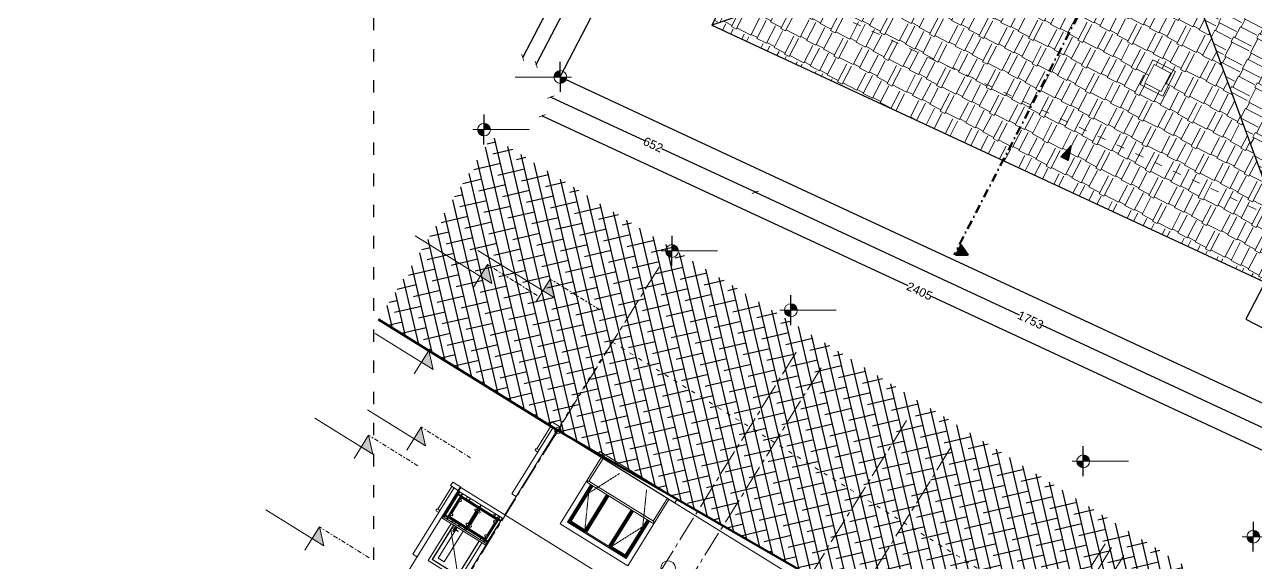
# Model space of a CAD drawing. Header units: millimetres. Extents: x 1373 to 40779, y 1939 to 6439.
# Drawn here: x 2984 to 3873, y 2599 to 2988 of the extents above; entities that cross this region are included whole.
import ezdxf

# ---------------------------------------------------------------- set-up
doc = ezdxf.new("R2010")
doc.units = ezdxf.units.MM
for name, pattern in [('ACAD_ISO03W100', [30, 12, -18]), ('Center', [3, 1.2, -0.6, 0.6, -0.6]), ('Centre', [1.34939, 0.635, -0.23813, 0.23813, -0.23813]), ('DASHDOTX2', [50.8, 25.4, -12.7, 0, -12.7]), ('IMPORT-CENTER2', [112.5, 75, -12.5, 12.5, -12.5])]:
    doc.linetypes.add(name, pattern=pattern)
for name, color, linetype, lineweight in [('A-DETL', 6, 'Continuous', 30), ('A-DOOR', 31, 'Continuous', 18), ('A-DOOR-FRAM', 31, 'Continuous', 18), ('A-FLOR', 192, 'Continuous', 30), ('A-FLOR-HRAL', 11, 'Continuous', 18), ('A-FLOR-LEVL', 51, 'Continuous', 18), ('A-GLAZ', 151, 'Continuous', 18), ('A-ROOF', 132, 'Continuous', 18), ('A-ROOF-PATT', 132, 'Continuous', 18), ('A-WALL', 20, 'Continuous', 9), ('HESAPLAMALAR', 2, 'Continuous', 30), ('kest', 4, 'DASHDOTX2', 50), ('S-GRID', 252, 'IMPORT-CENTER2', 5), ('yeni yapılar', 5, 'Continuous', 0), ('ÖLÇÜ', 30, 'Continuous', 20)]:
    doc.layers.add(name, color=color, linetype=linetype, lineweight=lineweight)
doc.layers.add('TEFRIŞ', color=7, linetype='Continuous')
doc.layers.add('Çember', color=7, linetype='Continuous')
doc.styles.get("Standard").update_dxf_attribs({"font": 'arial.ttf'})
doc.dimstyles.new('vaziyet için', dxfattribs={"dimtxt": 25, "dimasz": 15, "dimexe": 0.01, "dimexo": 0.01, "dimtad": 1, "dimdec": 0, "dimtxsty": 'Standard', "dimblk": 'ARCHTICK', "dimcen": 2.5, "dimclrt": 1, "dimazin": 3, "dimtfac": 1, "dimtdec": 0, "dimtmove": 0, "dimatfit": 3, "dimldrblk": 'ARCHTICK', "dimfxl": 2, "dimfxlon": 1, "dimarcsym": 0})
pattern_1 = [(0, (-16432.3, -2939.45), (129.54, 60.96), [30.48, -25.4, 35.56, -15.24, 45.72, -20.32]), (0, (-16401.82, -2936.91), (129.54, 60.96), [25.4, -96.52, 20.32, -30.48]), (0, (-16340.86, -2943.26), (129.54, 60.96), [15.24, -157.48]), (90, (-16432.3, -2939.45), (-43.18, 60.96), [58.42, -185.42]), (90, (-16401.82, -2939.45), (-43.18, 60.96), [57.15, -186.69]), (90, (-16376.42, -2939.45), (-43.18, 60.96), [53.34, -190.5]), (90, (-16340.86, -2943.26), (-43.18, 60.96), [58.42, -185.42]), (90, (-16325.62, -2943.26), (-43.18, 60.96), [58.42, -185.42]), (90, (-16279.9, -2939.45), (-43.18, 60.96), [55.88, -187.96])]
pattern_2 = [(90, (-16432.3, -2939.45), (-60.96, 129.54), [30.48, -25.4, 35.56, -15.24, 45.72, -20.32]), (90, (-16434.84, -2908.97), (-60.96, 129.54), [25.4, -96.52, 20.32, -30.48]), (90, (-16428.49, -2848.01), (-60.96, 129.54), [15.24, -157.48]), (180, (-16432.3, -2939.45), (-60.96, -43.18), [58.42, -185.42]), (180, (-16432.3, -2908.97), (-60.96, -43.18), [57.15, -186.69]), (180, (-16432.3, -2883.57), (-60.96, -43.18), [53.34, -190.5]), (180, (-16428.49, -2848.01), (-60.96, -43.18), [58.42, -185.42]), (180, (-16428.49, -2832.77), (-60.96, -43.18), [58.42, -185.42]), (180, (-16432.3, -2787.05), (-60.96, -43.18), [55.88, -187.96])]

# ---------------------------------------------------------------- blocks, each defined once
blk = doc.blocks.new('_ArchTick')
at = {"color": 0, "linetype": 'ByBlock', "const_width": 0.15}
blk.add_lwpolyline([(-0.5, -0.5), (0.5, 0.5)], dxfattribs=at)
blk = doc.blocks.new('*D20619')
at = {"color": 0, "lineweight": -2, "transparency": 16777216}
for p, q in [((25574.1, -19067.1), (25573.2, -19068.9)), ((25573.3, -19068.9), (26335.4, -19422.6)), ((27163.3, -19806.9), (26401.1, -19453.2)), ((27164.1, -19805.1), (27163.2, -19806.9))]:
    blk.add_line(p, q, dxfattribs=at)
at = {"layer": 'Defpoints', "color": 0, "transparency": 16777216}
for p in [(25600.2, -19010.8), (27190.2, -19748.8), (27163.3, -19806.9)]:
    blk.add_point(p, dxfattribs=at)
at = {"color": 0, "lineweight": -2, "transparency": 16777216, "xscale": 15, "yscale": 15, "zscale": 15}
for p, rotation in [((25573.3, -19068.9), 155.1015839785281), ((27163.3, -19806.9), 335.1015839785281)]:
    blk.add_blockref('_ArchTick', p, dxfattribs=dict(at, rotation=rotation))
at = {"color": 1, "transparency": 16777216, "insert": (26368.3, -19437.9), "char_height": 25, "attachment_point": 5, "rotation": 335.1016}
blk.add_mtext('\\A1;1753', dxfattribs=at)
blk = doc.blocks.new('*D20620')
at = {"color": 0, "lineweight": -2, "transparency": 16777216}
for p, q in [((24983, -18792.1), (24982.2, -18793.9)), ((24982.2, -18793.9), (25252.6, -18919.7)), ((25573.2, -19068.9), (25302.7, -18943.1)), ((25574, -19067.1), (25573.2, -19068.9))]:
    blk.add_line(p, q, dxfattribs=at)
at = {"layer": 'Defpoints', "color": 0, "transparency": 16777216}
for p in [(25009.2, -18735.8), (25600.2, -19010.8), (25573.2, -19068.9)]:
    blk.add_point(p, dxfattribs=at)
at = {"color": 0, "lineweight": -2, "transparency": 16777216, "xscale": 15, "yscale": 15, "zscale": 15}
for p, rotation in [((24982.2, -18793.9), 155.0468274738921), ((25573.2, -19068.9), 335.0468274738921)]:
    blk.add_blockref('_ArchTick', p, dxfattribs=dict(at, rotation=rotation))
at = {"color": 1, "transparency": 16777216, "insert": (25277.7, -18931.4), "char_height": 25, "attachment_point": 5, "rotation": 335.0468}
blk.add_mtext('\\A1;652', dxfattribs=at)
blk = doc.blocks.new('*D20621')
at = {"color": 0, "lineweight": -2, "transparency": 16777216}
for p, q in [((24958, -18846.1), (24957.1, -18848)), ((24957.1, -18848), (26013.4, -19338.6)), ((27138.1, -19861), (26081.8, -19370.4)), ((27138.9, -19859.2), (27138.1, -19861))]:
    blk.add_line(p, q, dxfattribs=at)
at = {"layer": 'Defpoints', "color": 0, "transparency": 16777216}
for p in [(25009.2, -18735.8), (27190.2, -19748.8), (27138.1, -19861)]:
    blk.add_point(p, dxfattribs=at)
at = {"color": 0, "lineweight": -2, "transparency": 16777216, "xscale": 15, "yscale": 15, "zscale": 15}
for p, rotation in [((24957.1, -18848), 155.0854731127789), ((27138.1, -19861), 335.0854731127789)]:
    blk.add_blockref('_ArchTick', p, dxfattribs=dict(at, rotation=rotation))
at = {"color": 1, "transparency": 16777216, "insert": (26047.6, -19354.5), "char_height": 25, "attachment_point": 5, "rotation": 335.0855}
blk.add_mtext('\\A1;2405', dxfattribs=at)
blk = doc.blocks.new('*D20622')
at = {"color": 0, "lineweight": -2, "transparency": 16777216}
for p, q in [((25641, -17347.9), (25307.2, -17991.7)), ((25642.8, -17348.8), (25641, -17347.9)), ((24940, -18699.9), (25273.8, -18056.1)), ((24941.8, -18700.8), (24940, -18699.9))]:
    blk.add_line(p, q, dxfattribs=at)
at = {"layer": 'Defpoints', "color": 0, "transparency": 16777216}
for p in [(25641, -17347.9), (25710.2, -17383.8), (25009.2, -18735.8)]:
    blk.add_point(p, dxfattribs=at)
at = {"color": 0, "lineweight": -2, "transparency": 16777216, "xscale": 15, "yscale": 15, "zscale": 15}
for p, rotation in [((25641, -17347.9), 62.59366157030384), ((24940, -18699.9), 242.5936615703039)]:
    blk.add_blockref('_ArchTick', p, dxfattribs=dict(at, rotation=rotation))
at = {"color": 1, "transparency": 16777216, "insert": (25290.5, -18023.9), "char_height": 25, "attachment_point": 5, "rotation": 62.5937}
blk.add_mtext('\\A1;1523', dxfattribs=at)
blk = doc.blocks.new('*D20681')
at = {"color": 0, "lineweight": -2, "transparency": 16777216}
for p, q in [((1782.4, 4151.2), (1123.7, 2879.7)), ((1784.2, 4150.3), (1782.4, 4151.2)), ((430.4, 1541.2), (1089.1, 2812.8)), ((432.2, 1540.3), (430.4, 1541.2))]:
    blk.add_line(p, q, dxfattribs=at)
at = {"layer": 'Defpoints', "color": 0, "transparency": 16777216}
for p in [(1890.6, 4095.2), (430.4, 1541.2), (538.6, 1485.2)]:
    blk.add_point(p, dxfattribs=at)
at = {"color": 0, "lineweight": -2, "transparency": 16777216, "xscale": 15, "yscale": 15, "zscale": 15}
for p, rotation in [((1782.4, 4151.2), 62.61549720271305), ((430.4, 1541.2), 242.6154972027131)]:
    blk.add_blockref('_ArchTick', p, dxfattribs=dict(at, rotation=rotation))
at = {"color": 1, "transparency": 16777216, "insert": (1106.4, 2846.2), "char_height": 25, "attachment_point": 5, "rotation": 62.6155}
blk.add_mtext('\\A1;2939', dxfattribs=at)
blk = doc.blocks.new('sfthgfhfgh')
at = {"layer": 'ÖLÇÜ'}
h = blk.add_hatch(color=256, dxfattribs=at)
h.paths.add_polyline_path([(-3321.6, 15883.9), (-3321.1, 15834.4), (-3271.6, 15834.9, 0.414214)])
h.paths.add_polyline_path([(-3370.6, 15833.9, 0.414214), (-3320.6, 15784.9), (-3321.1, 15834.4)])
at = {"layer": 'TEFRIŞ', "color": 4}
blk.add_line((-3320.4, 15719.6), (-3321.8, 15950.7), dxfattribs=at)
at = {"layer": 'ÖLÇÜ'}
blk.add_line((-3406.1, 15833.6), (-2971.1, 15837.8), dxfattribs=at)
blk.add_circle((-3321.1, 15834.4), 49.5, dxfattribs=at)
blk = doc.blocks.new('asretgfgdfgdfg')
at = {"layer": 'A-DETL'}
h = blk.add_hatch(dxfattribs=at)
h.set_pattern_fill('ANGLE', color=256, scale=0.01)
h.set_pattern_definition([(0, (0, 0), (0, 0.06985), [0.0508, -0.01905]), (90, (0, 0), (-0.06985, 0), [0.0508, -0.01905])])
h.paths.add_polyline_path([(-8110.3, 3352.7), (-8085.2, 3352.7), (-8097.8, 3399.3)])
blk.add_lwpolyline([(-8110.3, 3352.7), (-8085.2, 3352.7), (-8097.8, 3399.3)], close=True, dxfattribs=at)
blk = doc.blocks.new('KESİT')
at = {"layer": 'A-WALL'}
for points in [[(14731.3, 5377.3), (14762.7, 5393.2), (14762.7, 5361.3)], [(13015.2, 4158), (13031.2, 4126.6), (12999.2, 4126.6)], [(15959.3, 4158), (15975.3, 4126.6), (15943.3, 4126.6)], [(14731.3, 2957.7), (14762.7, 2973.7), (14762.7, 2941.8)]]:
    blk.add_hatch(color=4, dxfattribs=at).paths.add_polyline_path(points)
at = {"layer": 'A-WALL', "color": 4, "lineweight": 53}
for points in [[(14731.3, 5377.3), (14762.7, 5393.2), (14762.7, 5361.3), (14731.3, 5377.3)], [(13015.2, 4158), (13031.2, 4126.6), (12999.2, 4126.6), (13015.2, 4158)], [(15959.3, 4158), (15975.3, 4126.6), (15943.3, 4126.6), (15959.3, 4158)], [(14731.3, 2957.7), (14762.7, 2973.7), (14762.7, 2941.8), (14731.3, 2957.7)]]:
    blk.add_lwpolyline(points, dxfattribs=at)
at = {"layer": 'kest'}
for p, q in [((14767.8, 2942.4), (14767.8, 5394.2)), ((12999.9, 4121.5), (15977.8, 4121.5))]:
    blk.add_line(p, q, dxfattribs=at)
blk = doc.blocks.new('A$Cc50e7d07')
at = {"layer": 'A-ROOF-PATT', "linetype": 'Continuous'}
h = blk.add_hatch(dxfattribs=at)
h.set_pattern_fill('AR-RSHKE', color=17, scale=0.2, style=0)
h.set_pattern_definition(pattern_1)
h.paths.add_polyline_path([(1458.5, 1178.2), (1742.1, 1184.4), (2630.8, 2153.9), (1429.3, 2101.6), (1450.6, 1426.8)])
h = blk.add_hatch(dxfattribs=at)
h.set_pattern_fill('AR-RSHKE', color=17, scale=0.2, angle=90, style=0)
h.set_pattern_definition(pattern_2)
h.paths.add_polyline_path([(2225.7, 1442.1), (2225.7, 1495.6), (2285.7, 1495.6), (2285.7, 1442.1)])
h.paths.add_polyline_path([(1882.9, 1049.6), (1882.9, 1072.7), (1935.4, 1072.7), (1935.4, 1012.1), (1922, 1012.1), (2713.5, 254.4), (2630.8, 2153.9), (1742.1, 1184.4)])
h = blk.add_hatch(dxfattribs=at)
h.set_pattern_fill('AR-RSHKE', color=17, scale=0.2, style=0)
h.set_pattern_definition(pattern_1)
h.paths.add_polyline_path([(1199.5, 1175.6), (1458.5, 1178.2), (1429.3, 2101.6), (278.2, 2079)])
h = blk.add_hatch(dxfattribs=at)
h.set_pattern_fill('AR-RSHKE', color=17, scale=0.2, angle=90, style=0)
h.set_pattern_definition(pattern_2)
h.paths.add_polyline_path([(765.2, 1492.1), (765.2, 1442.1), (710.2, 1442.1), (710.2, 1492.1)])
h.paths.add_polyline_path([(932.9, 909.1), (932.9, 932.1), (956, 932.1), (1199.5, 1175.6), (278.2, 2079), (278.2, 254.4)])
h = blk.add_hatch(dxfattribs=at)
h.set_pattern_fill('AR-RSHKE', color=17, scale=0.2, style=0)
h.set_pattern_definition(pattern_1)
h.paths.add_polyline_path([(1377.9, 997.1), (1329.4, 997.1), (1329.4, 1067.1), (1377.9, 1067.1)])
h.paths.add_polyline_path([(932.9, 872.1), (932.9, 909.1), (278.2, 254.4), (2713.5, 254.4), (1922, 1012.1), (1882.9, 1012.1), (1882.9, 1049.6), (1742.1, 1184.4), (1458.5, 1178.2), (1199.5, 1175.6), (956, 932.1), (987.9, 932.1), (987.9, 872.1)])
at = {"layer": 'A-ROOF', "color": 241, "lineweight": 30, "true_color": 0xf7abae}
for p, q in [((2630.8, 2153.9), (1429.3, 2101.6)), ((2630.8, 2153.9), (1742.1, 1184.4)), ((2713.5, 254.4), (2630.8, 2153.9)), ((1429.3, 2101.6), (278.2, 2079)), ((1458.5, 1178.2), (1429.3, 2101.6)), ((278.2, 2079), (278.2, 254.4)), ((278.2, 2079), (1199.5, 1175.6)), ((1199.5, 1175.6), (956, 932.1)), ((1199.5, 1175.6), (1458.5, 1178.2)), ((1742.1, 1184.4), (1458.5, 1178.2)), ((1742.1, 1184.4), (1882.9, 1049.6)), ((1922, 1012.1), (2713.5, 254.4)), ((932.9, 909.1), (278.2, 254.4)), ((278.2, 254.4), (2713.5, 254.4))]:
    blk.add_line(p, q, dxfattribs=at)
at = {"layer": 'A-ROOF'}
for points in [[(775.2, 1432.1), (700.2, 1432.1), (700.2, 1502.1), (775.2, 1502.1)], [(2295.7, 1432.1), (2215.7, 1432.1), (2215.7, 1505.6), (2295.7, 1505.6)], [(2285.7, 1442.1), (2225.7, 1442.1), (2225.7, 1495.6), (2285.7, 1495.6)], [(765.2, 1442.1), (710.2, 1442.1), (710.2, 1492.1), (765.2, 1492.1)], [(1387.9, 987.1), (1319.4, 987.1), (1319.4, 1077.1), (1387.9, 1077.1)], [(1377.9, 997.1), (1329.4, 997.1), (1329.4, 1067.1), (1377.9, 1067.1)], [(1945.4, 1002.1), (1872.9, 1002.1), (1872.9, 1082.7), (1945.4, 1082.7)], [(1935.4, 1012.1), (1882.9, 1012.1), (1882.9, 1072.7), (1935.4, 1072.7)], [(922.9, 862.1), (997.9, 862.1), (997.9, 942.1), (922.9, 942.1)], [(932.9, 872.1), (987.9, 872.1), (987.9, 932.1), (932.9, 932.1)]]:
    blk.add_lwpolyline(points, close=True, dxfattribs=at)
at = {"layer": 'HESAPLAMALAR', "linetype": 'ACAD_ISO03W100', "lineweight": 18, "ltscale": 2}
blk.add_lwpolyline([(408.2, 1951.5), (1448, 1971.8), (2456.7, 2015.7), (2525.9, 435.3), (408.2, 435.3)], close=True, dxfattribs=at)
at = {"layer": 'A-DETL'}
blk.add_blockref('KESİT', (-12997.5, -2940), dxfattribs=at)
blk = doc.blocks.new('JTIRJRT')
at = {"layer": 'A-FLOR-LEVL'}
for points in [[(21893.2, -1469.4), (21893.2, -1508.9), (21932.7, -1469.4)], [(21893.2, -1772.2), (21893.2, -1811.7), (21932.7, -1772.2)], [(21893.2, -2072.2), (21893.2, -2111.7), (21932.7, -2072.2)], [(21893.2, -2372.2), (21893.2, -2411.7), (21932.7, -2372.2)], [(21893.2, -2672.2), (21893.2, -2711.7), (21932.7, -2672.2)], [(21874.3, -2972.2), (21874.3, -3011.7), (21913.8, -2972.2)], [(21991.1, -3072.2), (21991.1, -3111.7), (22030.6, -3072.2)], [(21893.2, -3271.7), (21893.2, -3311.2), (21932.7, -3271.7)], [(21906.7, -3572.2), (21906.7, -3611.7), (21946.2, -3572.2)], [(22082.9, -3632.2), (22082.9, -3671.7), (22122.4, -3632.2)]]:
    blk.add_hatch(color=256, dxfattribs=at).paths.add_polyline_path(points)
for p, q in [((21893.2, -1508.9), (21893.2, -1430)), ((21932.7, -1469.4), (21735.2, -1469.4)), ((21932.7, -1469.4), (21893.2, -1508.9)), ((21893.2, -1811.7), (21893.2, -1732.7)), ((21932.7, -1772.2), (21735.2, -1772.2)), ((21932.7, -1772.2), (21893.2, -1811.7)), ((21893.2, -2111.7), (21893.2, -2032.7)), ((21932.7, -2072.2), (21735.2, -2072.2)), ((21932.7, -2072.2), (21893.2, -2111.7)), ((21893.2, -2411.7), (21893.2, -2332.7)), ((21932.7, -2372.2), (21735.2, -2372.2)), ((21932.7, -2372.2), (21893.2, -2411.7)), ((21893.2, -2711.7), (21893.2, -2632.7)), ((21932.7, -2672.2), (21735.2, -2672.2)), ((21932.7, -2672.2), (21893.2, -2711.7)), ((21874.3, -3011.7), (21874.3, -2932.7)), ((21913.8, -2972.2), (21716.4, -2972.2)), ((21913.8, -2972.2), (21874.3, -3011.7)), ((21991.1, -3111.7), (21991.1, -3032.7)), ((22030.6, -3072.2), (21833.2, -3072.2)), ((22030.6, -3072.2), (21991.1, -3111.7)), ((21893.2, -3311.2), (21893.2, -3232.2)), ((21932.7, -3271.7), (21735.2, -3271.7)), ((21932.7, -3271.7), (21893.2, -3311.2)), ((22075.9, -3311.7), (21878.4, -3311.7)), ((21906.7, -3611.7), (21906.7, -3532.7)), ((21946.2, -3572.2), (21685.5, -3572.2)), ((21946.2, -3572.2), (21906.7, -3611.7)), ((22082.9, -3671.7), (22082.9, -3592.7)), ((22122.4, -3632.2), (21861.7, -3632.2)), ((22122.4, -3632.2), (22082.9, -3671.7))]:
    blk.add_line(p, q, dxfattribs=at)
at = {"layer": 'A-FLOR-LEVL', "linetype": 'Centre', "ltscale": 20}
for p, q in [((22062.3, -1508.9), (21893.2, -1508.9)), ((22062.3, -1811.7), (21893.2, -1811.7)), ((22062.3, -2111.7), (21893.2, -2111.7)), ((22062.3, -2411.7), (21893.2, -2411.7)), ((22062.3, -2711.7), (21893.2, -2711.7)), ((22042.4, -3011.7), (21873.3, -3011.7)), ((22159.2, -3111.7), (21990, -3111.7)), ((22062.3, -3311.2), (21893.2, -3311.2)), ((22075.9, -3611.7), (21906.7, -3611.7)), ((22252, -3671.7), (22082.9, -3671.7))]:
    blk.add_line(p, q, dxfattribs=at)
blk = doc.blocks.new('A$Cd4cd2942')
at = {"layer": 'A-DETL', "lineweight": 25}
h = blk.add_hatch(dxfattribs=at)
h.set_pattern_fill('ANSI38', color=8, scale=10)
h.set_pattern_definition([(45, (-26695.352, -2954.524), (-22.45064, 22.45064), []), (135, (-26695.352, -2954.524), (-67.35192, 22.45064), [79.375, -47.625])])
h.paths.add_polyline_path([(87.6, 621.7), (87.6, 0), (2849.3, 0), (2849.3, 571.2), (2277.2, 571.2), (696.8, 621.7)])
at = {"layer": 'A-DOOR'}
for p, q in [((583.6, 1026.2), (672.1, 1129.7)), ((671.6, 1129.2), (585.6, 1129.2)), ((585.6, 1012.7), (585.6, 1129.2)), ((597.6, 1117.2), (597.6, 1021.9)), ((597.6, 1117.2), (617.6, 1117.2)), ((617.6, 1012.7), (617.6, 1117.2)), ((671.6, 1129.2), (671.6, 1012.7)), ((583.6, 1026.2), (595, 1012.7)), ((585.6, 1002.5), (585.6, 1007.6)), ((585.6, 997.4), (585.6, 1000)), ((591.6, 1027.8), (591.6, 1012.7)), ((594.9, 1028.4), (592.3, 1028.4)), ((593.7, 1021.9), (593.6, 1021.9)), ((593.6, 1021.9), (593.6, 1021.9)), ((593.6, 1021.9), (593.6, 1021.9)), ((593.6, 1021.9), (593.6, 1021.9)), ((593.6, 1021.9), (593.6, 1021.9)), ((593.6, 1021.9), (593.6, 1021.9)), ((593.6, 1021.9), (593.6, 1021.9)), ((593.6, 1021.9), (593.6, 1021.9)), ((593.6, 1021.9), (593.6, 1021.9)), ((593.6, 1020.5), (593.6, 1020.5)), ((593.6, 1020.5), (593.6, 1020.5)), ((593.6, 1020.5), (593.6, 1020.5)), ((593.6, 1020.5), (593.6, 1020.5)), ((593.6, 1020.5), (593.6, 1020.5)), ((593.6, 1020.5), (593.6, 1020.5)), ((593.6, 1020.5), (593.6, 1020.5)), ((593.6, 1020.5), (593.6, 1020.5)), ((593.6, 1020.5), (593.7, 1020.5)), ((593.8, 1021.9), (593.7, 1021.9)), ((593.7, 1021.9), (593.7, 1021.9)), ((593.7, 1021.9), (593.7, 1021.9)), ((593.7, 1021.9), (593.7, 1021.9)), ((593.7, 1021.9), (593.7, 1021.9)), ((593.7, 1021.9), (593.7, 1021.9)), ((593.7, 1020.5), (593.7, 1020.5)), ((593.7, 1020.5), (593.7, 1020.5)), ((593.7, 1020.5), (593.7, 1020.5)), ((593.7, 1020.5), (593.7, 1020.5)), ((593.7, 1020.5), (593.7, 1020.5)), ((593.7, 1020.5), (593.8, 1020.5)), ((593.9, 1021.9), (593.8, 1021.9)), ((593.8, 1021.9), (593.8, 1021.9)), ((593.8, 1021.9), (593.8, 1021.9)), ((593.8, 1021.9), (593.8, 1021.9)), ((593.8, 1020.5), (593.8, 1020.5)), ((593.8, 1020.5), (593.8, 1020.5)), ((593.8, 1020.5), (593.8, 1020.5)), ((593.8, 1020.5), (593.9, 1020.5)), ((594, 1021.9), (593.9, 1021.9)), ((593.9, 1021.9), (593.9, 1021.9)), ((593.9, 1021.9), (593.9, 1021.9)), ((593.9, 1020.5), (593.9, 1020.5)), ((593.9, 1020.5), (593.9, 1020.5)), ((593.9, 1020.5), (594, 1020.5)), ((594.1, 1021.9), (594, 1021.9)), ((594, 1021.9), (594, 1021.9)), ((594, 1021.9), (594, 1021.9)), ((594, 1020.5), (594, 1020.5)), ((594, 1020.5), (594, 1020.5)), ((594, 1020.5), (594, 1020.5)), ((594, 1020.5), (594.1, 1020.5)), ((594.2, 1021.9), (594.1, 1021.9)), ((594.1, 1021.9), (594.1, 1021.9)), ((594.1, 1021.9), (594.1, 1021.9)), ((594.1, 1020.5), (594.1, 1020.5)), ((594.1, 1020.5), (594.2, 1020.5)), ((594.3, 1021.9), (594.2, 1021.9)), ((594.2, 1021.9), (594.2, 1021.9)), ((594.2, 1021.9), (594.2, 1021.9)), ((594.2, 1020.5), (594.2, 1020.5)), ((594.2, 1020.5), (594.2, 1020.5)), ((594.2, 1020.5), (594.3, 1020.5)), ((594.4, 1021.9), (594.3, 1021.9)), ((594.3, 1021.9), (594.3, 1021.9)), ((594.3, 1020.5), (594.3, 1020.5)), ((594.3, 1020.5), (594.3, 1020.5)), ((594.3, 1020.5), (594.4, 1020.5)), ((594.5, 1021.9), (594.4, 1021.9)), ((594.4, 1021.9), (594.4, 1021.9)), ((594.4, 1021.9), (594.4, 1021.9)), ((594.4, 1020.5), (594.4, 1020.5)), ((594.4, 1020.5), (594.5, 1020.5)), ((594.6, 1021.9), (594.5, 1021.9)), ((594.5, 1021.9), (594.5, 1021.9)), ((594.5, 1021.9), (594.5, 1021.9)), ((594.5, 1020.5), (594.5, 1020.5)), ((594.5, 1020.5), (594.5, 1020.5)), ((594.5, 1020.5), (594.6, 1020.5)), ((605.6, 1021.9), (594.6, 1021.9)), ((594.6, 1020.5), (594.6, 1020.5)), ((594.6, 1020.5), (605.6, 1020.5)), ((595.6, 1021.9), (595.6, 1027.8)), ((595.6, 1012.7), (595.6, 1020.6)), ((597.6, 1020.6), (597.6, 1012.7)), ((597.6, 1007.6), (597.6, 1002.5)), ((597.6, 1000), (597.6, 997.4)), ((599.3, 1007.6), (603.6, 1002.5)), ((605.6, 1021.2), (605.6, 1021.9)), ((605.6, 1020.5), (605.6, 1021.2)), ((605.7, 1000), (607.9, 997.4)), ((617.6, 1002.5), (617.6, 1007.6)), ((617.6, 997.4), (617.6, 1000)), ((671.6, 1007.6), (671.6, 1002.5)), ((671.6, 1000), (671.6, 997.4)), ((618.5, 984.8), (621.3, 981.5)), ((623.3, 979.1), (626.1, 975.8)), ((585.6, 931.4), (585.6, 933.9)), ((585.6, 921.2), (585.6, 928.9)), ((661.4, 933.9), (663.5, 931.4)), ((665.7, 928.9), (672.1, 921.2)), ((671.6, 933.9), (671.6, 931.4)), ((671.6, 928.9), (671.6, 921.2))]:
    blk.add_line(p, q, dxfattribs=at)
for centre, radius, start, end in [((592.3, 1027.8), 0.668, 90, 180), ((592.3, 1027.8), 0.668, 90, 150), ((593.6, 1021.2), 1.22, 33.8637, 180), ((593.6, 1021.2), 1.22, 180, 326.1332), ((593.6, 1021.2), 1.22, 195, 225), ((593.6, 1021.2), 1.22, 105, 135), ((593.6, 1021.2), 0.7, 150, 180), ((593.6, 1021.2), 0.7, 180, 210), ((593.6, 1021.2), 1.22, 240, 267.3279), ((593.6, 1013.1), 0.5, 315, 225), ((593.6, 1021.2), 0.7, 75, 120), ((593.6, 1021.2), 0.7, 240, 285), ((593.6, 1021.2), 1.22, 60, 90), ((593.6, 1021.2), 1.22, 285, 326.1332), ((593.6, 1021.2), 1.22, 33.8637, 45), ((594.9, 1027.8), 0.668, 0, 90), ((594.9, 1027.8), 0.668, 30, 90), ((593.6, 931.2), 3, 108.8498, 176.8934), ((593.6, 931.2), 1.98, 90, 174.8506), ((593.6, 931.2), 3, 233.9036, 270), ((593.6, 931.2), 1.5, 90, 173.2118), ((593.6, 931.2), 1.98, 74.9562, 90), ((593.6, 931.2), 1.5, 6.7882, 90), ((593.6, 931.2), 3, 270, 306), ((593.6, 931.2), 3, 3.1066, 71.1502), ((593.6, 931.2), 1.98, 29.1253, 59.698)]:
    blk.add_arc(centre, radius, start, end, dxfattribs=at)
at = {"layer": 'A-DOOR-FRAM'}
for p, q in [((681.1, 1138.7), (576.1, 1138.7)), ((576.1, 1138.7), (576.1, 1012.7)), ((681.1, 1012.7), (681.1, 1138.7)), ((585.1, 1012.7), (585.1, 1129.7)), ((585.1, 1129.7), (672.1, 1129.7)), ((585.6, 1129.2), (585.6, 1012.7)), ((585.6, 1129.2), (671.6, 1129.2)), ((671.6, 1129.2), (671.6, 1012.7)), ((672.1, 1129.7), (672.1, 1012.7)), ((576.1, 1007.6), (576.1, 1002.5)), ((576.1, 1000), (576.1, 997.4)), ((585.1, 1002.5), (585.1, 1007.6)), ((585.1, 997.4), (585.1, 1000)), ((585.6, 1007.6), (585.6, 1002.5)), ((585.6, 1000), (585.6, 997.4)), ((671.6, 1007.6), (671.6, 1002.5)), ((671.6, 1000), (671.6, 997.4)), ((672.1, 1007.6), (672.1, 1002.5)), ((672.1, 1000), (672.1, 997.4)), ((681.1, 1002.5), (681.1, 1007.6)), ((681.1, 997.4), (681.1, 1000)), ((576.1, 933.9), (576.1, 931.4)), ((576.1, 928.9), (576.1, 921.2)), ((585.1, 931.4), (585.1, 933.9)), ((585.1, 921.2), (585.1, 928.9)), ((585.6, 933.9), (585.6, 931.4)), ((585.6, 928.9), (585.6, 921.2)), ((671.6, 933.9), (671.6, 931.4)), ((671.6, 928.9), (671.6, 921.2)), ((672.1, 933.9), (672.1, 931.4)), ((672.1, 928.9), (672.1, 921.2)), ((681.1, 931.4), (681.1, 933.9)), ((681.1, 921.2), (681.1, 928.9))]:
    blk.add_line(p, q, dxfattribs=at)
at = {"layer": 'A-FLOR', "color": 1, "lineweight": 20}
for p, q in [((545.4, 921.2), (694.8, 921.2)), ((545.4, 921.2), (545.4, 909.2)), ((2383.6, 909.2), (545.4, 909.2)), ((696.8, 321.2), (696.8, 309.2))]:
    blk.add_line(p, q, dxfattribs=at)
at = {"layer": 'A-FLOR-HRAL'}
for p, q in [((545.4, 1012.7), (694.8, 1012.7)), ((545.4, 1012.7), (545.4, 1007.6)), ((545.4, 1007.6), (694.8, 1007.6)), ((546.5, 921.2), (546.5, 1007.6)), ((546.6, 1007.6), (546.6, 921.2)), ((546.6, 1002.5), (693.9, 1002.5)), ((546.6, 1002.5), (546.6, 1000)), ((546.6, 1000), (693.9, 1000)), ((549.2, 921.2), (549.2, 1007.6)), ((557.9, 1002.5), (557.9, 1007.6)), ((557.9, 931.4), (557.9, 1000)), ((558, 1002.5), (558, 1007.6)), ((558, 931.4), (558, 1000)), ((559.9, 1007.6), (559.9, 1002.5)), ((559.9, 1000), (559.9, 931.4)), ((618.5, 997.4), (562.7, 997.4)), ((562.7, 997.4), (562.7, 992.4)), ((562.7, 992.4), (562.7, 997.4)), ((562.7, 997.4), (562.7, 997.4)), ((618.5, 992.4), (618.5, 997.4)), ((621.3, 1002.5), (621.3, 1007.6)), ((621.3, 931.4), (621.3, 1000)), ((621.4, 1002.5), (621.4, 1007.6)), ((621.4, 931.4), (621.4, 1000)), ((623.3, 1007.6), (623.3, 1002.5)), ((623.3, 1000), (623.3, 931.4)), ((682, 997.4), (626.1, 997.4)), ((626.1, 997.4), (626.1, 992.4)), ((626.1, 992.4), (626.1, 997.4)), ((626.1, 997.4), (626.1, 997.4)), ((682, 992.4), (682, 997.4)), ((684.8, 1002.5), (684.8, 1007.6)), ((684.8, 1002.5), (684.8, 1007.6)), ((684.8, 931.4), (684.8, 1000)), ((684.8, 931.4), (684.8, 1000)), ((686.7, 1007.6), (686.7, 1002.5)), ((686.7, 1000), (686.7, 931.4)), ((693.8, 1002.5), (693.8, 1007.6)), ((693.8, 931.4), (693.8, 1000)), ((693.9, 921.2), (693.9, 1007.6)), ((560.1, 987.3), (560.1, 992.4)), ((560.1, 992.4), (560.2, 992.4)), ((560.1, 987.3), (560.2, 987.3)), ((565.3, 992.4), (560.2, 992.4)), ((560.2, 992.4), (560.2, 987.3)), ((560.2, 987.3), (565.3, 987.3)), ((562.7, 987.3), (562.7, 944.1)), ((562.7, 944.1), (562.7, 987.3)), ((616, 992.4), (615.9, 992.4)), ((615.9, 987.3), (616, 987.3)), ((621.1, 992.4), (616, 992.4)), ((616, 987.3), (621.1, 987.3)), ((618.5, 944.1), (618.5, 987.3)), ((621.1, 987.3), (621.1, 992.4)), ((623.5, 987.3), (623.5, 992.4)), ((623.5, 992.4), (623.6, 992.4)), ((623.5, 987.3), (623.6, 987.3)), ((628.7, 992.4), (623.6, 992.4)), ((623.6, 992.4), (623.6, 987.3)), ((623.6, 987.3), (628.7, 987.3)), ((626.1, 987.3), (626.1, 944.1)), ((626.1, 944.1), (626.1, 987.3)), ((679.5, 992.4), (679.4, 992.4)), ((679.4, 987.3), (679.5, 987.3)), ((684.5, 992.4), (679.5, 992.4)), ((679.5, 987.3), (684.5, 987.3)), ((682, 944.1), (682, 987.3)), ((684.5, 987.3), (684.5, 992.4)), ((546.6, 931.4), (693.9, 931.4)), ((546.6, 931.4), (546.6, 928.9)), ((546.6, 928.9), (693.9, 928.9)), ((557.9, 921.2), (557.9, 928.9)), ((558, 921.2), (558, 928.9)), ((559.9, 928.9), (559.9, 921.2)), ((560.1, 939), (560.1, 944.1)), ((560.1, 944.1), (560.2, 944.1)), ((560.1, 939), (560.2, 939)), ((565.3, 944.1), (560.2, 944.1)), ((560.2, 944.1), (560.2, 939)), ((560.2, 939), (565.3, 939)), ((562.7, 939), (562.7, 933.9)), ((562.7, 933.9), (562.7, 939)), ((562.7, 933.9), (618.5, 933.9)), ((562.7, 933.9), (562.7, 933.9)), ((616, 944.1), (615.9, 944.1)), ((615.9, 939), (616, 939)), ((621.1, 944.1), (616, 944.1)), ((616, 939), (621.1, 939)), ((618.5, 933.9), (618.5, 939)), ((621.1, 939), (621.1, 944.1)), ((621.3, 921.2), (621.3, 928.9)), ((621.4, 921.2), (621.4, 928.9)), ((623.3, 928.9), (623.3, 921.2)), ((623.5, 939), (623.5, 944.1)), ((623.5, 944.1), (623.6, 944.1)), ((623.5, 939), (623.6, 939)), ((628.7, 944.1), (623.6, 944.1)), ((623.6, 944.1), (623.6, 939)), ((623.6, 939), (628.7, 939)), ((626.1, 939), (626.1, 933.9)), ((626.1, 933.9), (626.1, 939)), ((626.1, 933.9), (682, 933.9)), ((626.1, 933.9), (626.1, 933.9)), ((679.5, 944.1), (679.4, 944.1)), ((679.4, 939), (679.5, 939)), ((684.5, 944.1), (679.5, 944.1)), ((679.5, 939), (684.5, 939)), ((682, 933.9), (682, 939)), ((684.5, 939), (684.5, 944.1)), ((684.8, 921.2), (684.8, 928.9)), ((684.8, 921.2), (684.8, 928.9)), ((686.7, 928.9), (686.7, 921.2)), ((693.8, 921.2), (693.8, 928.9))]:
    blk.add_line(p, q, dxfattribs=at)
at = {"layer": 'A-FLOR-HRAL', "linetype": 'Continuous'}
for p, q in [((557.9, 1002.5), (557.9, 1004.3)), ((558.9, 1002.5), (558.9, 1007.6)), ((558.9, 931.4), (558.9, 1000)), ((621.4, 1002.5), (621.4, 1004.3)), ((622.3, 1002.5), (622.3, 1007.6)), ((622.3, 931.4), (622.3, 1000)), ((684.8, 1002.5), (684.8, 1004.3)), ((685.8, 1002.5), (685.8, 1007.6)), ((685.8, 931.4), (685.8, 1000)), ((693.9, 1002.5), (693.9, 1007.6)), ((693.9, 931.4), (693.9, 1000)), ((560.1, 987.3), (560.1, 989.8)), ((623.6, 987.3), (623.6, 989.8)), ((558.9, 921.2), (558.9, 928.9)), ((621.4, 931.4), (621.4, 933.8)), ((622.3, 921.2), (622.3, 928.9)), ((684.8, 931.4), (684.8, 935.2)), ((685.8, 921.2), (685.8, 928.9)), ((693.9, 921.2), (693.9, 928.9)), ((557.9, 921.2), (557.9, 923.7)), ((621.4, 921.2), (621.4, 923.7))]:
    blk.add_line(p, q, dxfattribs=at)
at = {"layer": 'A-FLOR-HRAL'}
for centre, start_param, end_param in [((565.3, 989.8), 3.141593, 6.283185), ((616, 989.8), 0, 3.141593), ((628.7, 989.8), 3.141593, 6.283185), ((679.5, 989.8), 0, 3.141593), ((565.3, 941.6), 3.141593, 6.283185), ((616, 941.6), 0, 3.141593), ((628.7, 941.6), 3.141593, 6.283185), ((679.5, 941.6), 0, 3.141593)]:
    blk.add_ellipse(centre, major_axis=(0, 2.54), ratio=0.999054, start_param=start_param, end_param=end_param, dxfattribs=at)
at = {"layer": 'A-GLAZ'}
for p, q in [((529.4, 921.2), (529.4, 1146.2)), ((543.4, 1146.2), (529.4, 1146.2)), ((529.4, 1003.8), (521.8, 1003.8)), ((521.8, 997.9), (521.8, 920.2)), ((521.8, 997.8), (529.4, 997.8)), ((517.4, 920.2), (543.4, 920.2)), ((517.4, 908.2), (517.4, 920.2)), ((543.4, 908.2), (517.4, 908.2)), ((529.4, 921.2), (543.4, 921.2)), ((529.4, 921.2), (529.4, 920.2)), ((543.4, 908.2), (543.4, 920.2)), ((680.8, 622.2), (680.8, 847.2)), ((694.8, 847.2), (680.8, 847.2)), ((1074.8, 847.2), (844.8, 847.2)), ((844.8, 847.2), (844.8, 622.2)), ((859.8, 704.8), (859.8, 832.2)), ((859.8, 832.2), (1059.8, 832.2)), ((862.8, 704.8), (862.8, 829.2)), ((863.9, 828.2), (862.8, 829.2)), ((862.8, 829.2), (919.3, 829.2)), ((863.9, 704.8), (863.9, 828.2)), ((918.2, 828.2), (863.9, 828.2)), ((867.8, 824.2), (866.1, 826)), ((866.1, 826), (866.1, 704.8)), ((916.1, 826), (866.1, 826)), ((867.8, 824.2), (867.8, 704.8)), ((914.3, 824.2), (867.8, 824.2)), ((916.1, 826), (914.3, 824.2)), ((914.3, 704.8), (914.3, 824.2)), ((916.1, 704.8), (916.1, 826)), ((919.3, 829.2), (918.2, 828.2)), ((918.2, 828.2), (918.2, 704.8)), ((919.3, 829.2), (919.3, 704.8)), ((922.3, 704.8), (922.3, 828.2)), ((922.3, 828.2), (997.3, 828.2)), ((997.3, 828.2), (997.3, 704.8)), ((1000.3, 829.2), (1056.8, 829.2)), ((1000.3, 704.8), (1000.3, 829.2)), ((1000.3, 829.2), (1001.5, 828.1)), ((1001.5, 828.1), (1055.7, 828.1)), ((1001.5, 828.1), (1001.5, 704.8)), ((1053.7, 826.1), (1003.4, 826.1)), ((1003.4, 704.8), (1003.4, 826.1)), ((1003.4, 826.1), (1005.3, 824.2)), ((1051.8, 824.2), (1005.3, 824.2)), ((1005.3, 824.2), (1005.3, 704.8)), ((1051.8, 824.2), (1053.7, 826.1)), ((1051.8, 704.8), (1051.8, 824.2)), ((1053.7, 704.8), (1053.7, 826.1)), ((1055.7, 828.1), (1056.8, 829.2)), ((1055.7, 828.1), (1055.7, 704.8)), ((1056.8, 829.2), (1056.8, 704.8)), ((1059.8, 832.2), (1059.8, 704.8)), ((1074.8, 622.2), (1074.8, 847.2)), ((680.8, 704.8), (673.3, 704.8)), ((673.3, 698.9), (673.3, 621.2)), ((673.3, 698.8), (680.8, 698.8)), ((1069.4, 704.8), (850.3, 704.8)), ((850.3, 698.9), (850.3, 621.2)), ((850.3, 698.8), (1069.4, 698.8)), ((1069.4, 698.9), (1069.4, 621.2)), ((668.8, 621.2), (694.8, 621.2)), ((668.8, 609.2), (668.8, 621.2)), ((694.8, 609.2), (668.8, 609.2)), ((680.8, 622.2), (694.8, 622.2)), ((680.8, 622.2), (680.8, 621.2)), ((831.8, 621.2), (1094.3, 621.2)), ((831.8, 609.2), (831.8, 621.2)), ((1094.3, 609.2), (831.8, 609.2)), ((844.8, 622.2), (850.3, 622.2)), ((1069.4, 622.2), (1074.8, 622.2)), ((1094.3, 609.2), (1094.3, 621.2))]:
    blk.add_line(p, q, dxfattribs=at)
at = {"layer": 'A-GLAZ', "linetype": 'Center'}
for p, q in [((914.3, 824.2), (867.8, 728.4)), ((1005.3, 824.2), (1051.8, 728.4)), ((914.3, 632.5), (867.8, 728.4)), ((1005.3, 632.5), (1051.8, 728.4))]:
    blk.add_line(p, q, dxfattribs=at)
at = {"layer": 'A-GLAZ'}
for points, knots in [([(521.8, 1003.8), (521.7, 1003.8), (521.6, 1003.8), (521.4, 1003.7), (521.2, 1003.7), (521, 1003.7), (520.8, 1003.6), (520.6, 1003.5), (520.5, 1003.5), (520.3, 1003.4), (520.1, 1003.3), (519.9, 1003.1), (519.7, 1002.9), (519.5, 1002.7), (519.4, 1002.5), (519.2, 1002.3), (519, 1001.9), (518.8, 1001.4), (518.8, 1001), (518.8, 1000.8)], [0.5, 0.5, 0.5, 0.5, 0.5208333, 0.5416667, 0.5625, 0.5833333, 0.6041667, 0.625, 0.6458333, 0.6666667, 0.6875, 0.7083333, 0.75, 0.7708333, 0.7916667, 0.8333333, 0.875, 0.9166667, 1, 1, 1, 1]), ([(518.8, 1000.8), (518.8, 1000.5), (518.8, 1000.1), (519, 999.6), (519.2, 999.3), (519.4, 999), (519.5, 998.8), (519.7, 998.6), (520, 998.4), (520.2, 998.2), (520.5, 998.1), (520.6, 998), (520.8, 997.9), (521, 997.9), (521.2, 997.8), (521.4, 997.8), (521.6, 997.8), (521.7, 997.8), (521.8, 997.8)], [0, 0, 0, 0, 0.0833333, 0.125, 0.1666667, 0.2083333, 0.2291667, 0.25, 0.2916667, 0.3333333, 0.3541667, 0.375, 0.3958333, 0.4166667, 0.4375, 0.4583333, 0.4791667, 0.5, 0.5, 0.5, 0.5]), ([(673.3, 704.8), (673.2, 704.8), (673.1, 704.8), (672.9, 704.7), (672.7, 704.7), (672.5, 704.7), (672.3, 704.6), (672.1, 704.5), (671.9, 704.5), (671.8, 704.4), (671.6, 704.3), (671.4, 704.1), (671.2, 703.9), (671, 703.7), (670.8, 703.5), (670.7, 703.3), (670.5, 702.9), (670.3, 702.4), (670.3, 702), (670.3, 701.8)], [0.5, 0.5, 0.5, 0.5, 0.5208333, 0.5416667, 0.5625, 0.5833333, 0.6041667, 0.625, 0.6458333, 0.6666667, 0.6875, 0.7083333, 0.75, 0.7708333, 0.7916667, 0.8333333, 0.875, 0.9166667, 1, 1, 1, 1]), ([(670.3, 701.8), (670.3, 701.5), (670.3, 701.1), (670.5, 700.6), (670.7, 700.3), (670.8, 700), (671, 699.8), (671.2, 699.6), (671.4, 699.4), (671.7, 699.2), (671.9, 699.1), (672.1, 699), (672.3, 698.9), (672.5, 698.9), (672.7, 698.8), (672.9, 698.8), (673.1, 698.8), (673.2, 698.8), (673.3, 698.8)], [0, 0, 0, 0, 0.0833333, 0.125, 0.1666667, 0.2083333, 0.2291667, 0.25, 0.2916667, 0.3333333, 0.3541667, 0.375, 0.3958333, 0.4166667, 0.4375, 0.4583333, 0.4791667, 0.5, 0.5, 0.5, 0.5]), ([(850.3, 704.8), (850.2, 704.8), (850.1, 704.8), (849.9, 704.7), (849.7, 704.7), (849.5, 704.7), (849.3, 704.6), (849.1, 704.5), (848.9, 704.5), (848.8, 704.4), (848.6, 704.3), (848.4, 704.1), (848.2, 703.9), (848, 703.7), (847.8, 703.5), (847.7, 703.3), (847.5, 702.9), (847.3, 702.4), (847.3, 702), (847.3, 701.8)], [0.5, 0.5, 0.5, 0.5, 0.5208333, 0.5416667, 0.5625, 0.5833333, 0.6041667, 0.625, 0.6458333, 0.6666667, 0.6875, 0.7083333, 0.75, 0.7708333, 0.7916667, 0.8333333, 0.875, 0.9166667, 1, 1, 1, 1]), ([(847.3, 701.8), (847.3, 701.5), (847.3, 701.1), (847.5, 700.6), (847.7, 700.3), (847.8, 700), (848, 699.8), (848.2, 699.6), (848.4, 699.4), (848.7, 699.2), (848.9, 699.1), (849.1, 699), (849.3, 698.9), (849.5, 698.9), (849.7, 698.8), (849.9, 698.8), (850.1, 698.8), (850.2, 698.8), (850.3, 698.8)], [0, 0, 0, 0, 0.0833333, 0.125, 0.1666667, 0.2083333, 0.2291667, 0.25, 0.2916667, 0.3333333, 0.3541667, 0.375, 0.3958333, 0.4166667, 0.4375, 0.4583333, 0.4791667, 0.5, 0.5, 0.5, 0.5]), ([(1069.4, 704.8), (1069.5, 704.8), (1069.6, 704.8), (1069.8, 704.7), (1070, 704.7), (1070.2, 704.7), (1070.4, 704.6), (1070.5, 704.5), (1070.7, 704.5), (1070.9, 704.4), (1071.1, 704.3), (1071.3, 704.1), (1071.5, 703.9), (1071.6, 703.7), (1071.8, 703.5), (1072, 703.3), (1072.2, 702.9), (1072.3, 702.4), (1072.4, 702), (1072.4, 701.8)], [0.5, 0.5, 0.5, 0.5, 0.5208333, 0.5416667, 0.5625, 0.5833333, 0.6041667, 0.625, 0.6458333, 0.6666667, 0.6875, 0.7083333, 0.75, 0.7708333, 0.7916667, 0.8333333, 0.875, 0.9166667, 1, 1, 1, 1]), ([(1072.4, 701.8), (1072.4, 701.5), (1072.3, 701.1), (1072.2, 700.6), (1072, 700.3), (1071.8, 700), (1071.6, 699.8), (1071.5, 699.6), (1071.2, 699.4), (1071, 699.2), (1070.7, 699.1), (1070.5, 699), (1070.4, 698.9), (1070.2, 698.9), (1070, 698.8), (1069.8, 698.8), (1069.6, 698.8), (1069.5, 698.8), (1069.4, 698.8)], [0, 0, 0, 0, 0.0833333, 0.125, 0.1666667, 0.2083333, 0.2291667, 0.25, 0.2916667, 0.3333333, 0.3541667, 0.375, 0.3958333, 0.4166667, 0.4375, 0.4583333, 0.4791667, 0.5, 0.5, 0.5, 0.5])]:
    blk.add_open_spline(points, degree=3, knots=knots, dxfattribs=at)
at = {"layer": 'A-WALL'}
for p, q in [((543.4, 921.2), (543.4, 2109.2)), ((694.8, 921.2), (694.8, 2109.2)), ((545.4, 921.2), (543.4, 921.2)), ((694.8, 909.2), (694.8, 621.2)), ((694.8, 621.2), (1535.8, 621.2))]:
    blk.add_line(p, q, dxfattribs=at)
at = {"layer": 'A-WALL', "linetype": 'ACAD_ISO03W100'}
for q in [(694.8, 621.2), (2279.3, 321.2)]:
    blk.add_line((694.8, 321.2), q, dxfattribs=at)
at = {"layer": 'kest', "color": 3, "linetype": 'ByBlock'}
blk.add_lwpolyline([(87.6, 621.7), (696.8, 621.7), (2277.2, 571.2), (2849.3, 571.2)], dxfattribs=at)
at = {"layer": 'S-GRID', "lineweight": 18}
for p, q in [((696.8, 66.6), (696.8, 2567.6)), ((1163.1, 66.6), (1163.1, 2567.6)), ((1248.1, 66.6), (1248.1, 2567.6)), ((1538.1, 66.6), (1538.1, 2567.6)), ((1688.1, 66.6), (1688.1, 2567.6)), ((2213.1, 66.6), (2213.1, 2567.6)), ((2234.8, 66.6), (2234.8, 2567.6)), ((2277.2, 66.6), (2277.2, 2567.6))]:
    blk.add_line(p, q, dxfattribs=at)
at = {"layer": 'Çember', "color": 1, "linetype": 'Continuous', "lineweight": 5}
blk.add_circle((1177, 791.6), 21, dxfattribs=at)
at = {"layer": 'A-DETL'}
blk.add_blockref('JTIRJRT', (-21635.2, 3933), dxfattribs=at)
at = {"layer": 'A-DETL', "xscale": -0.1870974158142238, "yscale": 0.1870974158142238, "zscale": 0.1870974158142238, "rotation": 0.5566844251430857}
blk.add_blockref('sfthgfhfgh', (104.3, -2347.4), dxfattribs=at)
blk = doc.blocks.new('A$Cc8751f80')
at = {"linetype": 'ACAD_ISO03W100', "ltscale": 3, "elevation": 20236.3}
blk.add_lwpolyline([(4428.7, 0), (0, 0), (0, 4561.7), (4428.7, 4561.7)], close=True, dxfattribs=at)
at = {"layer": 'HESAPLAMALAR', "color": 152, "true_color": 0x2776bb}
blk.add_lwpolyline([(2658, 1051.9), (2519.9, 785.6), (2775.8, 652.8)], dxfattribs=at)
at = {"layer": 'yeni yapılar', "color": 2, "lineweight": 30}
for points in [[(538.6, 1485.2), (1239.6, 2837.2)], [(538.6, 1485.2), (1129.6, 1210.2)], [(1129.6, 1210.2), (2719.6, 472.2)]]:
    blk.add_lwpolyline(points, dxfattribs=at)
at = {"layer": 'A-DETL'}
for name, p, xscale, yscale, zscale, rotation in [('sfthgfhfgh', (-646.1, -4451.8), -0.3741948316284475, 0.3741948316284475, 0.3741948316284475, 0.5566844251430857), ('sfthgfhfgh', (1503.3, -4603.7, 172.1), 0.3741948316284475, 0.3741948316284475, 0.3741948316284475, 359.443315574857), ('asretgfgdfgdfg', (-6074.8, 1883.7), -0.9236757865692585, 0.9236757865692584, 0.9236757865692585, 333.0143678261195), ('sfthgfhfgh', (2046.7, -4954.3), 0.3741948316284475, 0.3741948316284475, 0.3741948316284475, 359.443315574857), ('sfthgfhfgh', (2390.1, -5125.5, 84.2), 0.3741948316284475, 0.3741948316284475, 0.3741948316284475, 359.443315574857), ('sfthgfhfgh', (3234.9, -5562.2, 4.8), 0.3741948316284475, 0.3741948316284475, 0.3741948316284475, 359.443315574857), ('sfthgfhfgh', (3726.4, -5780.1, -40.4), 0.3741948316284475, 0.3741948316284475, 0.3741948316284475, 359.443315574857)]:
    blk.add_blockref(name, p, dxfattribs=dict(at, xscale=xscale, yscale=yscale, zscale=zscale, rotation=rotation))
at = {"layer": 'HESAPLAMALAR', "color": 4, "rotation": 242.5928932683042}
blk.add_blockref('A$Cc50e7d07', (1999.5, 4160.7), dxfattribs=at)
dim = blk.add_aligned_dim(p1=(1890.6, 4095.2), p2=(538.6, 1485.2), distance=-121.8, dimstyle='vaziyet için')
dim.commit()
dim.dimension.update_dxf_attribs({"geometry": '*D20681', "text_midpoint": (1106.4, 2846.2)})
for p1, p2, distance, picture, middle in [((538.6, 1485.2), (1239.6, 2837.2), 78, '*D20622', (819.9, 2197.1)), ((538.6, 1485.2), (2719.6, 472.1), -123.7, '*D20621', (1577, 866.5)), ((538.6, 1485.2), (1129.6, 1210.2), -64.1, '*D20620', (807, 1289.5)), ((1129.6, 1210.2), (2719.6, 472.2), -64.1, '*D20619', (1897.6, 783.1))]:
    dim = blk.add_aligned_dim(p1=p1, p2=p2, distance=distance, dimstyle='vaziyet için')
    dim.commit()
    dim.dimension.update_dxf_attribs({"geometry": picture, "text_midpoint": middle, "insert": (-24470.7, 20221)})

msp = doc.modelspace()

# ---------------------------------------------------------------- block references
at = {"color": 4, "xscale": 0.25, "yscale": 0.25, "zscale": 0.25}
msp.add_blockref('A$Cc8751f80', (3236.17, 2578.53), dxfattribs=at)
at = {"layer": 'HESAPLAMALAR', "color": 4, "xscale": -0.2499999999999999, "yscale": 0.2499999999999999, "zscale": 0.25, "rotation": 148.2085814663688}
msp.add_blockref('A$Cd4cd2942', (3302.87, 2918.35), dxfattribs=at)

doc.saveas('drawing.dxf')
